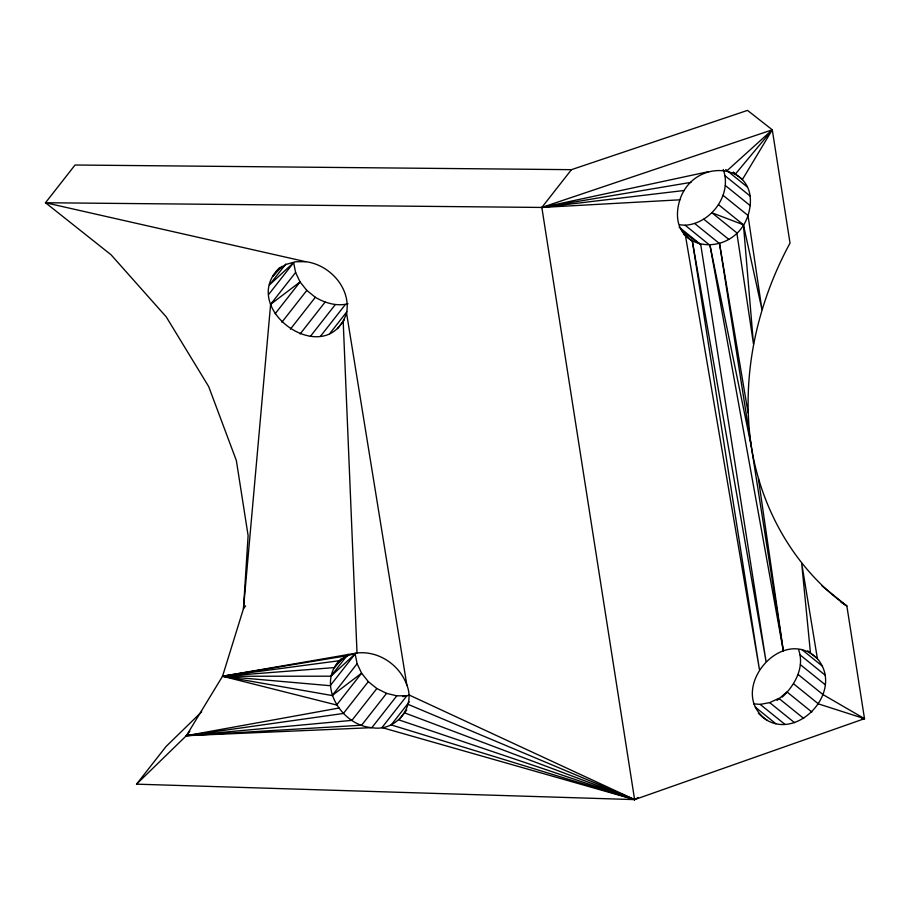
<?xml version="1.0" encoding="UTF-8"?>
<svg xmlns="http://www.w3.org/2000/svg" width="910" height="910" viewBox="0 0 910 910"><rect width="100%" height="100%" fill="white"/><g stroke="black" fill="none" stroke-linecap="round" stroke-linejoin="round"><path stroke-width="1.36" d="M751.285 446.287C740.888 376.569 756.631 304.702 790.028 243.084L772.283 129.823L747.519 110.394L571.434 169.669L75.064 165.006L45.5 202.737L111.066 254.789L166.268 316.908L208.697 386.602L236.361 460.551L248.112 535.626L243.47 608.676L222.54 676.255L186.368 735.689L136.546 784.158L634.611 799.606L864.5 718.672L846.857 605.98C794.669 568.682 761.192 509.202 751.285 446.287L710.005 245.37L685.15 225.248L679.861 224.815M189.849 731.253L186.368 735.689L371.872 727.659C395.406 732.084 416.018 707.297 406.838 685.025L346.562 313.131C351.226 288.22 329.727 264.628 305.601 261.671L45.5 202.737L541.837 207.446L679.85 199.813C694.626 154.768 764.059 163.106 748.009 215.488C733.176 260.476 663.811 252.15 679.85 199.813M346.562 313.131C326.713 371.223 236.907 308.899 279.632 267.597M341.148 658.829C315.269 682.921 340.579 725.384 371.872 727.659L396.805 695.832L406.895 695.74L409.534 694.978M285.763 264.105L269.428 284.955L293.646 262.637L295.602 272.477L270.623 304.304L243.47 608.676L245.609 605.889M685.15 225.248C711.119 223.519 732.448 194.501 723.234 169.476M782.225 697.106C794.817 685.332 804.849 667.303 798.65 649.877M767.403 720.424C725.247 692.362 781.201 623.213 817.408 658.681C846.744 693.306 790.54 748.6 758.371 713.11M275.138 313.779L300.072 281.952L295.602 272.477M281.873 322.231L306.807 290.404L300.072 281.952L270.623 304.304M290.404 329.136L315.338 297.297C325.029 303.019 336.859 306.613 348.029 303.747M300.107 333.981L325.041 302.143M310.355 336.427L335.289 304.6M320.445 336.336L345.39 304.509M329.693 333.686L346.881 311.732M337.474 328.703L344.355 319.922M571.434 169.669L541.837 207.446L634.611 799.606L638.274 797.433M136.546 784.158L166.109 746.439L201.69 711.813M330.933 676.198L355.162 653.88L357.107 663.708L361.588 673.184L336.654 705.011L222.54 676.255L330.933 676.198L348.132 654.244M406.838 685.025C399.717 664.891 378.469 650.525 357.016 652.993L222.54 676.255L332.139 695.536L361.588 673.184L368.322 681.635L343.388 713.463L186.368 735.689L361.623 725.213L386.557 693.386L396.805 695.832M386.557 693.386L376.854 688.54L351.92 720.367L186.368 735.689L339.043 708.014M409.261 701.872L391.198 724.917L634.611 799.606L408.795 694.853M406.724 710.05L398.989 719.935L634.611 799.606L408.078 704.363M268.666 294.465L293.646 262.637M355.162 653.88L330.182 685.696L222.54 676.255L347.768 655.598L357.016 652.993L343.207 321.674M332.139 695.536L357.107 663.708M280.382 267.29L272.738 276.378L282.134 266.266M340.022 660.626L222.54 676.255L334.254 667.61L340.022 660.626L347.768 655.598M777.026 700.461L786.968 691.93L811.845 712.018M334.254 667.61L343.65 657.498M727.113 170.648L772.283 129.823L541.837 207.446L684.411 190.463M278.517 269.394L286.252 264.366L295.5 261.75L305.601 261.671M753.56 703.828L760.18 704.385L769.701 702.611L778.823 698.345L803.701 718.434M708.264 171.728L541.837 207.446L690.986 182.364M402.743 696.616L406.895 695.74L381.961 727.568L634.611 799.606L404.711 712.905M861.679 718.957L864.5 718.672L823.038 694.614L798.161 674.526M864.5 718.672L818.431 703.896L793.565 683.797M840.965 602.147L846.857 605.98L821.98 585.881M733.176 172.343L735.473 173.958L772.283 129.823L742.378 179.554L733.312 172.206M682.398 231.686L700.734 244.597L766.038 661.468L692.373 241.298L683.615 234.223M703.794 219.208L728.717 239.307M725.714 169.533L747.337 187.005M725.156 175.857L750.022 195.957M725.384 185.549L750.249 205.649M723.131 195.388L748.009 215.488L761.954 309.593L743.436 224.793L718.536 204.67M694.671 223.473L719.526 243.596L748.1 412.856M679.122 227.102L700.734 244.597M807.682 650.821L817.408 658.681L801.676 563.245L810.469 653.062M801.824 649.535L822.367 666.143M800.186 654.995L825.052 675.083M800.413 664.687L825.279 684.775M306.807 290.404L315.338 297.297M769.701 702.611L794.566 722.699M760.18 704.385L785.057 724.474M755.243 707.104L775.786 723.7M368.322 681.635L376.854 688.54M710.005 245.37L783.317 650.832L758.383 478.501M685.48 235.747L759.44 669.589L692.373 241.298M719.526 243.596L783.317 650.832M743.436 224.793L711.938 212.792L736.861 232.892L753.48 344.003L743.436 224.793"/></g></svg>
